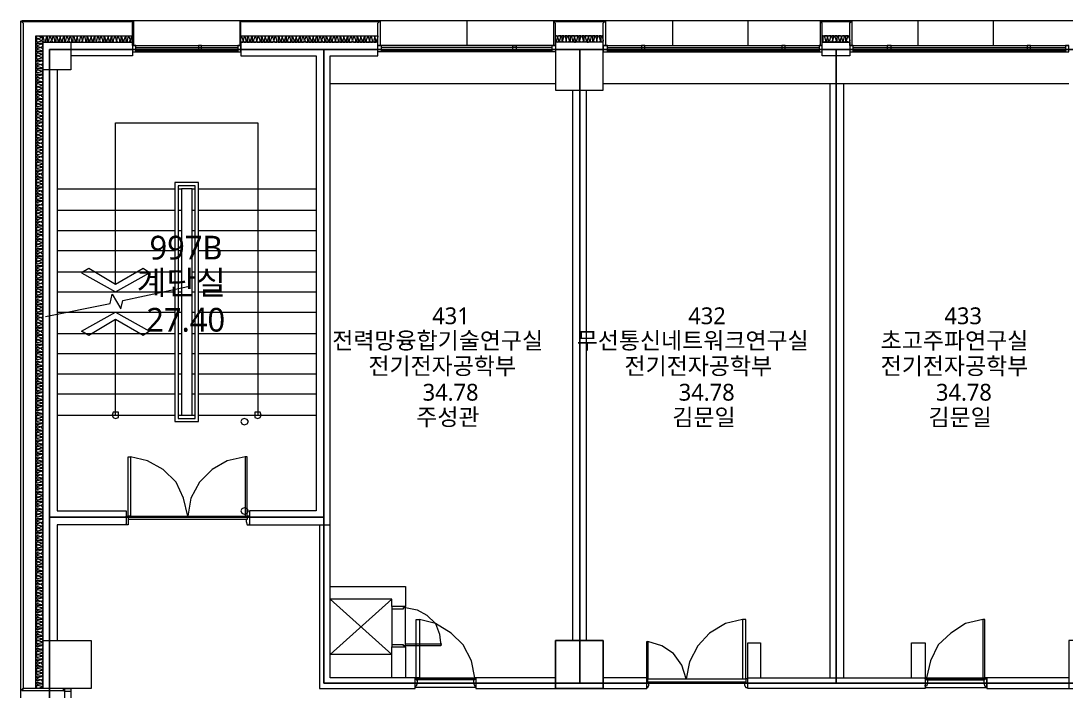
# Model space of a CAD drawing. Header units: millimetres. Extents: x -4005 to 126991, y -1911 to 106703.
# Drawn here: x 18526 to 33814, y 29588 to 39389 of the extents above; entities that cross this region are included whole.
import ezdxf

# ---------------------------------------------------------------- set-up
doc = ezdxf.new("R2010")
doc.units = ezdxf.units.MM
doc.layers.add('PDF_문자', color=7, linetype='Continuous')
doc.layers.add('PDF_형상', color=7, linetype='Continuous')
doc.styles.add('PDF 맑은 고딕', font='malgun.ttf')

msp = doc.modelspace()

# ---------------------------------------------------------------- linework, layer by layer
at = {"layer": 'PDF_형상', "lineweight": 5}
for points in [[(18557, 29627), (18526, 29596), (18526, 39389), (18557, 39358)], [(18557, 39373), (18542, 39389), (20174, 39389), (20143, 39373)], [(20158, 39358), (20174, 39389), (20174, 39031), (20158, 39031)], [(21759, 39373), (21728, 39389), (23780, 39389), (23749, 39373)], [(21744, 39358), (21728, 39389), (21728, 39031), (21744, 39031)], [(23749, 39358), (23780, 39389), (23780, 39031), (23749, 39031)], [(26345, 39358), (26314, 39389), (26314, 39031), (26345, 39031)], [(26345, 39358), (26314, 39389), (26314, 39031), (26345, 39031)], [(26361, 39373), (26329, 39389), (27076, 39389), (27045, 39373)], [(27045, 39358), (27076, 39389), (27076, 39031), (27045, 39031)], [(30247, 39358), (30216, 39389), (30216, 39031), (30247, 39031)], [(30247, 39373), (30231, 39389), (30682, 39389), (30651, 39373)], [(30651, 39358), (30682, 39389), (30682, 39031), (30651, 39031)], [(18775, 39125), (18821, 39109), (18837, 39109), (18852, 39125), (18837, 39140), (18821, 39140)], [(19101, 39156), (19086, 39109), (19086, 39078), (19101, 39078), (19117, 39078), (19117, 39109)], [(19350, 39156), (19334, 39109), (19334, 39078), (19350, 39078), (19365, 39078), (19365, 39109)], [(19552, 39156), (19536, 39109), (19536, 39078), (19552, 39078), (19568, 39078), (19568, 39109)], [(19801, 39156), (19785, 39109), (19785, 39078), (19801, 39078), (19816, 39078), (19816, 39109)], [(22101, 39156), (22086, 39109), (22086, 39078), (22101, 39078), (22117, 39078), (22117, 39109)], [(22350, 39156), (22334, 39109), (22334, 39078), (22350, 39078), (22366, 39078), (22366, 39109)], [(22552, 39156), (22537, 39109), (22537, 39078), (22552, 39078), (22568, 39078), (22568, 39109)], [(22801, 39156), (22785, 39109), (22785, 39078), (22801, 39078), (22816, 39078), (22816, 39109)], [(23252, 39156), (23236, 39109), (23236, 39078), (23252, 39078), (23267, 39078), (23267, 39109)], [(23500, 39156), (23485, 39109), (23485, 39078), (23500, 39078), (23516, 39078), (23516, 39109)], [(23702, 39156), (23687, 39109), (23687, 39078), (23702, 39078), (23718, 39078), (23718, 39109)], [(27029, 39156), (27045, 39109), (27045, 39093), (27029, 39078), (27013, 39078), (27013, 39093), (27013, 39109), (27013, 39156), (27013, 39171), (26998, 39171), (26982, 39171), (26982, 39156), (26998, 39109), (26998, 39093), (26982, 39078), (26967, 39078), (26951, 39093), (26951, 39109), (26967, 39156), (26967, 39171), (26951, 39171), (26936, 39171), (26936, 39156), (26951, 39109), (26951, 39093), (26936, 39078), (26920, 39078), (26905, 39093), (26905, 39109), (26920, 39156), (26920, 39171), (26905, 39171), (26889, 39171), (26889, 39156), (26889, 39109), (26889, 39093), (26889, 39078), (26874, 39078), (26858, 39093), (26858, 39109), (26874, 39156), (26874, 39171), (26858, 39171), (26827, 39171), (26827, 39156), (26811, 39171), (26796, 39171), (26780, 39171), (26780, 39156), (26796, 39109), (26796, 39093), (26780, 39078), (26765, 39078), (26765, 39093), (26765, 39109), (26765, 39156), (26765, 39171), (26749, 39171), (26734, 39171), (26734, 39156), (26749, 39109), (26749, 39093), (26734, 39078), (26718, 39078), (26703, 39093), (26703, 39109), (26718, 39156), (26718, 39171), (26703, 39171), (26687, 39171), (26687, 39156), (26687, 39109), (26687, 39093), (26687, 39078), (26671, 39078), (26656, 39093), (26656, 39109), (26671, 39156), (26671, 39171), (26656, 39171), (26640, 39171), (26625, 39156), (26625, 39171), (26594, 39171), (26578, 39171), (26578, 39156), (26594, 39109), (26594, 39093), (26578, 39078), (26563, 39078), (26563, 39093), (26563, 39109), (26563, 39156), (26563, 39171), (26547, 39171), (26532, 39171), (26532, 39156), (26547, 39109), (26547, 39093), (26532, 39078), (26516, 39078), (26500, 39093), (26500, 39109), (26516, 39156), (26516, 39171), (26500, 39171), (26485, 39171), (26485, 39156), (26500, 39109), (26500, 39093), (26485, 39078), (26469, 39078), (26454, 39093), (26454, 39109), (26469, 39156), (26469, 39171), (26454, 39171), (26438, 39171), (26438, 39156), (26438, 39109), (26438, 39093), (26438, 39078), (26423, 39078), (26407, 39093), (26407, 39109), (26423, 39156), (26423, 39171), (26407, 39171), (26392, 39171), (26376, 39156), (26361, 39171), (26345, 39171), (27045, 39171), (27029, 39171)], [(26376, 39156), (26361, 39109), (26361, 39093), (26376, 39078), (26392, 39093), (26392, 39109)], [(26625, 39156), (26609, 39109), (26609, 39093), (26625, 39078), (26640, 39078), (26640, 39093), (26640, 39109)], [(26827, 39156), (26811, 39109), (26811, 39093), (26811, 39078), (26827, 39078), (26842, 39093), (26842, 39109)], [(30635, 39156), (30651, 39109), (30651, 39093), (30635, 39078), (30620, 39078), (30604, 39093), (30604, 39109), (30620, 39156), (30620, 39171), (30604, 39171), (30589, 39171), (30589, 39156), (30589, 39109), (30589, 39093), (30589, 39078), (30573, 39078), (30558, 39093), (30558, 39109), (30573, 39156), (30573, 39171), (30558, 39171), (30542, 39171), (30527, 39156), (30511, 39171), (30495, 39171), (30480, 39171), (30480, 39156), (30495, 39109), (30495, 39093), (30480, 39078), (30464, 39078), (30464, 39093), (30464, 39109), (30464, 39156), (30464, 39171), (30449, 39171), (30433, 39171), (30433, 39156), (30449, 39109), (30449, 39093), (30433, 39078), (30418, 39078), (30402, 39093), (30402, 39109), (30418, 39156), (30418, 39171), (30402, 39171), (30387, 39171), (30387, 39156), (30402, 39109), (30387, 39093), (30387, 39078), (30371, 39078), (30356, 39093), (30356, 39109), (30371, 39156), (30371, 39171), (30356, 39171), (30340, 39171), (30324, 39156), (30324, 39171), (30293, 39171), (30278, 39171), (30278, 39156), (30293, 39109), (30293, 39093), (30278, 39078), (30262, 39078), (30262, 39093), (30262, 39109), (30262, 39156), (30262, 39171), (30247, 39171), (30651, 39171), (30635, 39171)], [(30324, 39156), (30309, 39109), (30309, 39093), (30324, 39078), (30340, 39078), (30340, 39093), (30340, 39109)], [(30527, 39156), (30511, 39109), (30511, 39093), (30511, 39078), (30527, 39078), (30542, 39093), (30542, 39109)], [(18852, 29627), (18852, 39078), (20158, 39078), (20158, 38876), (19257, 38876), (19257, 38674), (19055, 38674), (19055, 32223), (20065, 32223), (20065, 32021), (19055, 32021), (19055, 30326), (19552, 30326), (19552, 29627)], [(19257, 39078), (19257, 38674), (18852, 38674), (18852, 39078)], [(20158, 38938), (20205, 38938), (20205, 39031), (20158, 39031)], [(21122, 38938), (21169, 38938), (21169, 39031), (21122, 39031)], [(21697, 38938), (21744, 38938), (21744, 39031), (21697, 39031)], [(23796, 38938), (23749, 38938), (23749, 39031), (23796, 39031)], [(25770, 38938), (25723, 38938), (25723, 39031), (25770, 39031)], [(26345, 38938), (26298, 38938), (26298, 39031), (26345, 39031)], [(27045, 39078), (26345, 39078), (26345, 38378), (27045, 38378)], [(26345, 38378), (27045, 38378), (27045, 39078), (26345, 39078)], [(27045, 38938), (27107, 38938), (27107, 39031), (27045, 39031)], [(27604, 38938), (27651, 38938), (27651, 39031), (27604, 39031)], [(29656, 38938), (29703, 38938), (29703, 39031), (29656, 39031)], [(30200, 38938), (30247, 38938), (30247, 39031), (30200, 39031)], [(30247, 39078), (30651, 39078), (30651, 38876), (30247, 38876)], [(30651, 38938), (30698, 38938), (30698, 39031), (30651, 39031)], [(31195, 38938), (31257, 38938), (31257, 39031), (31195, 39031)], [(33247, 38938), (33293, 38938), (33293, 39031), (33247, 39031)], [(33806, 38938), (33853, 38938), (33853, 39031), (33806, 39031)], [(18775, 38876), (18821, 38860), (18837, 38860), (18852, 38876), (18837, 38891), (18821, 38891)], [(22956, 38969), (18946, 38969), (18946, 32129), (22956, 32129)], [(26703, 38969), (22956, 38969), (22956, 32129), (22956, 29704), (26703, 29704)], [(30449, 38969), (26703, 38969), (26703, 29704), (30449, 29704)], [(34195, 38969), (30449, 38969), (30449, 29704), (34195, 29704)], [(18775, 38425), (18821, 38409), (18837, 38409), (18852, 38425), (18837, 38441), (18821, 38441)], [(18775, 38176), (18821, 38161), (18837, 38161), (18852, 38176), (18837, 38192), (18821, 38192)], [(18775, 37974), (18821, 37959), (18837, 37959), (18852, 37974), (18837, 37990), (18821, 37990)], [(18775, 37725), (18821, 37710), (18837, 37710), (18852, 37725), (18837, 37741), (18821, 37741)], [(18775, 37477), (18821, 37461), (18837, 37461), (18852, 37477), (18837, 37492), (18821, 37492)], [(18775, 37275), (18821, 37259), (18837, 37259), (18852, 37275), (18837, 37290), (18821, 37290)], [(18775, 37026), (18821, 37010), (18837, 37010), (18852, 37026), (18837, 37042), (18821, 37042)], [(20780, 37026), (20780, 33528), (21122, 33528), (21122, 37026)], [(20827, 33575), (21075, 33575), (21075, 36979), (20827, 36979)], [(18775, 36575), (18821, 36560), (18837, 36560), (18852, 36575), (18837, 36591), (18821, 36591)], [(18775, 36326), (18821, 36311), (18837, 36311), (18852, 36326), (18837, 36342), (18821, 36342)], [(18775, 36124), (18821, 36109), (18837, 36109), (18852, 36124), (18837, 36140), (18821, 36140)], [(18775, 35876), (18821, 35860), (18837, 35860), (18852, 35876), (18837, 35891), (18821, 35891)], [(20407, 35705), (20314, 35767), (19910, 35534), (19521, 35767), (19412, 35705), (19910, 35425)], [(18775, 35425), (18821, 35409), (18837, 35409), (18852, 35425), (18837, 35440), (18821, 35440)], [(18775, 35176), (18821, 35161), (18837, 35161), (18852, 35176), (18837, 35192), (18821, 35192)], [(20314, 34788), (19910, 35021), (19521, 34788), (19412, 34850), (19910, 35130), (20407, 34850)], [(18775, 34974), (18821, 34959), (18837, 34959), (18852, 34974), (18837, 34990), (18821, 34990)], [(18775, 34725), (18821, 34710), (18837, 34710), (18852, 34725), (18837, 34741), (18821, 34741)], [(18775, 34477), (18821, 34461), (18837, 34461), (18852, 34477), (18837, 34492), (18821, 34492)], [(18775, 34275), (18821, 34259), (18837, 34259), (18852, 34275), (18837, 34290), (18821, 34290)], [(18775, 34026), (18821, 34010), (18837, 34010), (18852, 34026), (18837, 34041), (18821, 34041)], [(19863, 33622), (19878, 33591), (19910, 33575), (19956, 33591), (19956, 33622), (19956, 33668), (19910, 33668), (19878, 33668)], [(21946, 33622), (21946, 33591), (21993, 33575), (22024, 33591), (22039, 33622), (22024, 33668), (21993, 33668), (21946, 33668)], [(18775, 33575), (18821, 33560), (18837, 33560), (18852, 33575), (18837, 33591), (18821, 33591)], [(21790, 33575), (21759, 33560), (21744, 33528), (21759, 33497), (21790, 33482), (21837, 33497), (21853, 33528), (21837, 33560)], [(18775, 33326), (18821, 33311), (18837, 33311), (18852, 33326), (18837, 33342), (18821, 33342)], [(18775, 33124), (18821, 33109), (18837, 33109), (18852, 33124), (18837, 33140), (18821, 33140)], [(18775, 32876), (18821, 32860), (18837, 32860), (18852, 32876), (18837, 32891), (18821, 32891)], [(20096, 32145), (20096, 33015), (20127, 33015), (20127, 32145)], [(21837, 32145), (21837, 33015), (21806, 33015), (21806, 32145)], [(18775, 32425), (18821, 32409), (18837, 32409), (18852, 32425), (18837, 32440), (18821, 32440)], [(21790, 32176), (21837, 32192), (21853, 32223), (21837, 32254), (21790, 32269), (21759, 32254), (21744, 32223), (21759, 32192)], [(18775, 32176), (18821, 32160), (18837, 32160), (18852, 32176), (18837, 32192), (18821, 32192)], [(18775, 31974), (18821, 31958), (18837, 31958), (18852, 31974), (18837, 31989), (18821, 31989)], [(18775, 31725), (18821, 31710), (18837, 31710), (18852, 31725), (18837, 31741), (18821, 31741)], [(18775, 31477), (18821, 31461), (18837, 31461), (18852, 31477), (18837, 31492), (18821, 31492)], [(18775, 31274), (18821, 31259), (18837, 31259), (18852, 31274), (18837, 31290), (18821, 31290)], [(18775, 31026), (18821, 31010), (18837, 31010), (18852, 31026), (18837, 31041), (18821, 31041)], [(18775, 30575), (18821, 30559), (18837, 30559), (18852, 30575), (18837, 30590), (18821, 30590)], [(24309, 29782), (24309, 30637), (24355, 30637), (24355, 29782)], [(29128, 29767), (29128, 30637), (29081, 30637), (29081, 29767)], [(32625, 29782), (32625, 30637), (32594, 30637), (32594, 29782)], [(18775, 30326), (18821, 30311), (18837, 30311), (18852, 30326), (18837, 30342), (18821, 30342)], [(19552, 29627), (18852, 29627), (18852, 30326), (19552, 30326)], [(26345, 30326), (27045, 30326), (27045, 29627), (26345, 29627)], [(27682, 29767), (27682, 30311), (27697, 30311), (27697, 29767)], [(18775, 30124), (18821, 30109), (18837, 30109), (18852, 30124), (18837, 30140), (18821, 30140)], [(24122, 30264), (23951, 30264), (23951, 30233), (24153, 30233), (24153, 30248), (24122, 30248)], [(18775, 29875), (18821, 29860), (18837, 29860), (18852, 29875), (18837, 29891), (18821, 29891)], [(24293, 29767), (25179, 29767), (25179, 29642), (24293, 29642)], [(32656, 29767), (31755, 29767), (31755, 29642), (32656, 29642)], [(18557, 29627), (18542, 29596), (19148, 29596), (19148, 29627)], [(19257, 29627), (19257, 29580), (19163, 29580), (19163, 29627)]]:
    msp.add_lwpolyline(points, close=True, dxfattribs=at)
for points in [[(66310, 39389), (18542, 39389)], [(25055, 39031), (25055, 39389)], [(28055, 39389), (28055, 39031)], [(29159, 39389), (29159, 39031)], [(31646, 39389), (31646, 39031)], [(32749, 39389), (32749, 39031)], [(18744, 29627), (18744, 39171), (20158, 39171)], [(18852, 29627), (18837, 29642), (18821, 29642), (18775, 29627), (18759, 29627), (18759, 29642), (18759, 29658), (18759, 29673), (18775, 29673), (18821, 29658), (18837, 29658), (18852, 29673), (18837, 29689), (18821, 29689), (18775, 29689), (18759, 29689), (18759, 29704), (18759, 29720), (18775, 29720), (18821, 29704), (18837, 29704), (18852, 29720), (18837, 29736), (18821, 29751), (18775, 29736), (18759, 29736), (18759, 29751), (18759, 29767), (18775, 29767), (18821, 29751), (18837, 29751), (18852, 29782), (18837, 29798), (18821, 29798), (18775, 29782), (18759, 29782), (18759, 29798), (18759, 29813), (18775, 29813), (18821, 29813), (18837, 29813), (18852, 29829), (18837, 29844), (18821, 29844), (18775, 29829), (18759, 29829), (18759, 29844), (18759, 29860), (18759, 29875), (18775, 29875), (18759, 29875), (18759, 29891), (18759, 29907), (18759, 29922), (18775, 29922), (18821, 29907), (18837, 29907), (18852, 29922), (18837, 29938), (18821, 29938), (18775, 29938), (18759, 29938), (18759, 29953), (18759, 29969), (18775, 29969), (18821, 29953), (18837, 29953), (18852, 29969), (18837, 29984), (18821, 30000), (18775, 29984), (18759, 29984), (18759, 30000), (18759, 30015), (18775, 30015), (18821, 30000), (18837, 30015), (18852, 30031), (18837, 30046), (18821, 30046), (18775, 30031), (18759, 30031), (18759, 30046), (18759, 30062), (18775, 30062), (18821, 30062), (18837, 30062), (18852, 30078), (18837, 30093), (18821, 30093), (18775, 30078), (18759, 30078), (18759, 30093), (18759, 30109), (18759, 30124), (18775, 30124), (18759, 30124), (18759, 30140), (18759, 30155), (18759, 30171), (18775, 30171), (18821, 30155), (18837, 30155), (18852, 30171), (18837, 30186), (18821, 30186), (18775, 30186), (18759, 30186), (18759, 30202), (18759, 30217), (18775, 30217), (18821, 30202), (18837, 30202), (18852, 30233), (18837, 30248), (18821, 30248), (18775, 30233), (18759, 30233), (18759, 30248), (18759, 30264), (18775, 30264), (18821, 30264), (18837, 30264), (18852, 30280), (18837, 30295), (18821, 30295), (18775, 30280), (18759, 30280), (18759, 30295), (18759, 30311), (18759, 30326), (18775, 30326), (18759, 30326), (18759, 30342), (18759, 30357), (18759, 30373), (18775, 30373), (18821, 30357), (18837, 30357), (18852, 30373), (18837, 30388), (18821, 30388), (18775, 30388), (18759, 30388), (18759, 30404), (18759, 30419), (18775, 30419), (18821, 30404), (18837, 30404), (18852, 30419), (18837, 30435), (18821, 30451), (18775, 30435), (18759, 30435), (18759, 30451), (18759, 30466), (18775, 30466), (18821, 30451), (18837, 30466), (18852, 30482), (18837, 30497), (18821, 30497), (18775, 30482), (18759, 30482), (18759, 30497), (18759, 30513), (18775, 30513), (18821, 30513), (18837, 30513), (18852, 30528), (18837, 30544), (18821, 30544), (18775, 30528), (18759, 30528), (18759, 30544), (18759, 30559), (18759, 30575), (18775, 30575), (18759, 30575), (18759, 30590), (18759, 30606), (18759, 30622), (18775, 30622), (18821, 30606), (18837, 30606), (18852, 30622), (18837, 30637), (18821, 30637), (18775, 30637), (18759, 30637), (18759, 30653), (18759, 30668), (18775, 30668), (18821, 30653), (18837, 30653), (18852, 30668), (18837, 30699), (18821, 30699), (18775, 30684), (18759, 30684), (18759, 30699), (18759, 30715), (18775, 30715), (18821, 30699), (18837, 30715), (18852, 30730), (18837, 30746), (18821, 30746), (18775, 30730), (18759, 30730), (18759, 30746), (18759, 30761), (18775, 30761), (18821, 30761), (18837, 30761), (18852, 30777), (18837, 30793), (18821, 30793), (18775, 30777), (18759, 30777), (18759, 30793), (18759, 30808), (18759, 30824), (18775, 30824), (18821, 30808), (18837, 30808), (18852, 30824), (18837, 30839), (18821, 30839), (18775, 30839), (18759, 30839), (18759, 30855), (18759, 30870), (18775, 30870), (18821, 30855), (18837, 30855), (18852, 30870), (18837, 30886), (18821, 30901), (18775, 30886), (18759, 30886), (18759, 30901), (18759, 30917), (18775, 30917), (18821, 30901), (18837, 30901), (18852, 30932), (18837, 30948), (18821, 30948), (18775, 30932), (18759, 30932), (18759, 30948), (18759, 30964), (18775, 30964), (18821, 30964), (18837, 30964), (18852, 30979), (18837, 30995), (18821, 30995), (18775, 30979), (18759, 30979), (18759, 30995), (18759, 31010), (18759, 31026), (18775, 31026), (18759, 31026), (18759, 31041), (18759, 31057), (18759, 31072), (18775, 31072), (18821, 31057), (18837, 31057), (18852, 31072), (18837, 31088), (18821, 31088), (18775, 31088), (18759, 31088), (18759, 31103), (18759, 31119), (18775, 31119), (18821, 31103), (18837, 31103), (18852, 31119), (18837, 31135), (18821, 31150), (18775, 31135), (18759, 31135), (18759, 31150), (18759, 31166), (18775, 31166), (18821, 31150), (18837, 31166), (18852, 31181), (18837, 31197), (18821, 31197), (18775, 31181), (18759, 31181), (18759, 31197), (18759, 31212), (18775, 31212), (18821, 31212), (18837, 31212), (18852, 31228), (18837, 31243), (18821, 31243), (18775, 31228), (18759, 31228), (18759, 31243), (18759, 31259), (18759, 31274), (18775, 31274), (18759, 31274), (18759, 31290), (18759, 31306), (18759, 31321), (18775, 31321), (18821, 31306), (18837, 31306), (18852, 31321), (18837, 31337), (18821, 31337), (18775, 31337), (18759, 31337), (18759, 31352), (18759, 31368), (18775, 31368), (18821, 31352), (18837, 31352), (18852, 31368), (18837, 31399), (18821, 31399), (18775, 31383), (18759, 31383), (18759, 31399), (18759, 31414), (18775, 31414), (18821, 31414), (18837, 31414), (18852, 31430), (18837, 31445), (18821, 31445), (18775, 31430), (18759, 31430), (18759, 31445), (18759, 31461), (18775, 31477), (18759, 31477), (18759, 31492), (18759, 31508), (18759, 31523), (18775, 31523), (18821, 31508), (18837, 31508), (18852, 31523), (18837, 31539), (18821, 31539), (18775, 31539), (18759, 31539), (18759, 31554), (18759, 31570), (18775, 31570), (18821, 31554), (18837, 31554), (18852, 31570), (18837, 31585), (18821, 31601), (18775, 31585), (18759, 31585), (18759, 31601), (18759, 31616), (18775, 31616), (18821, 31601), (18837, 31616), (18852, 31632), (18837, 31648), (18821, 31648), (18775, 31632), (18759, 31632), (18759, 31648), (18759, 31663), (18775, 31663), (18821, 31663), (18837, 31663), (18852, 31679), (18837, 31694), (18821, 31694), (18775, 31679), (18759, 31679), (18759, 31694), (18759, 31710), (18759, 31725), (18775, 31725), (18759, 31725), (18759, 31741), (18759, 31756), (18759, 31772), (18775, 31772), (18821, 31756), (18837, 31756), (18852, 31772), (18837, 31787), (18821, 31787), (18775, 31787), (18759, 31787), (18759, 31803), (18759, 31819), (18775, 31819), (18821, 31803), (18837, 31803), (18852, 31819), (18837, 31834), (18821, 31850), (18775, 31834), (18759, 31834), (18759, 31850), (18759, 31865), (18775, 31865), (18821, 31850), (18837, 31865), (18852, 31881), (18837, 31896), (18821, 31896), (18775, 31881), (18759, 31881), (18759, 31896), (18759, 31912), (18775, 31912), (18821, 31912), (18837, 31912), (18852, 31927), (18837, 31943), (18821, 31943), (18775, 31927), (18759, 31927), (18759, 31943), (18759, 31958), (18759, 31974), (18775, 31974), (18759, 31989), (18759, 32005), (18759, 32021), (18775, 32021), (18821, 32005), (18837, 32005), (18852, 32021), (18837, 32036), (18821, 32052), (18775, 32036), (18759, 32036), (18759, 32052), (18759, 32067), (18775, 32067), (18821, 32052), (18837, 32052), (18852, 32083), (18837, 32098), (18821, 32098), (18775, 32083), (18759, 32083), (18759, 32098), (18759, 32114), (18775, 32114), (18821, 32114), (18837, 32114), (18852, 32129), (18837, 32145), (18821, 32145), (18775, 32129), (18759, 32129), (18759, 32145), (18759, 32160), (18759, 32176), (18775, 32176), (18759, 32176), (18759, 32192), (18759, 32207), (18759, 32223), (18775, 32223), (18821, 32207), (18837, 32207), (18852, 32223), (18837, 32238), (18821, 32238), (18775, 32238), (18759, 32238), (18759, 32254), (18759, 32269), (18775, 32269), (18821, 32254), (18837, 32254), (18852, 32269), (18837, 32285), (18821, 32300), (18775, 32285), (18759, 32285), (18759, 32300), (18759, 32316), (18775, 32316), (18821, 32300), (18837, 32316), (18852, 32331), (18837, 32347), (18821, 32347), (18775, 32331), (18759, 32331), (18759, 32347), (18759, 32363), (18775, 32363), (18821, 32363), (18837, 32363), (18852, 32378), (18837, 32394), (18821, 32394), (18775, 32378), (18759, 32378), (18759, 32394), (18759, 32409), (18759, 32425), (18775, 32425), (18759, 32425), (18759, 32440), (18759, 32456), (18759, 32471), (18775, 32471), (18821, 32456), (18837, 32456), (18852, 32471), (18837, 32487), (18821, 32487), (18775, 32487), (18759, 32487), (18759, 32502), (18759, 32518), (18775, 32518), (18821, 32502), (18837, 32502), (18852, 32518), (18837, 32549), (18821, 32549), (18775, 32534), (18759, 32534), (18759, 32549), (18759, 32565), (18775, 32565), (18821, 32549), (18837, 32565), (18852, 32580), (18837, 32596), (18821, 32596), (18775, 32580), (18759, 32580), (18759, 32596), (18759, 32611), (18775, 32611), (18821, 32611), (18837, 32611), (18852, 32627), (18837, 32642), (18821, 32642), (18775, 32627), (18759, 32627), (18759, 32642), (18759, 32658), (18759, 32673), (18775, 32673), (18821, 32658), (18837, 32658), (18852, 32673), (18837, 32689), (18821, 32689), (18775, 32689), (18759, 32689), (18759, 32705), (18759, 32720), (18775, 32720), (18821, 32705), (18837, 32705), (18852, 32720), (18837, 32736), (18821, 32751), (18775, 32736), (18759, 32736), (18759, 32751), (18759, 32767), (18775, 32767), (18821, 32751), (18837, 32751), (18852, 32782), (18837, 32798), (18821, 32798), (18775, 32782), (18759, 32782), (18759, 32798), (18759, 32813), (18775, 32813), (18821, 32813), (18837, 32813), (18852, 32829), (18837, 32844), (18821, 32844), (18775, 32829), (18759, 32829), (18759, 32844), (18759, 32860), (18759, 32876), (18775, 32876), (18759, 32876), (18759, 32891), (18759, 32907), (18759, 32922), (18775, 32922), (18821, 32907), (18837, 32907), (18852, 32922), (18837, 32938), (18821, 32938), (18775, 32938), (18759, 32938), (18759, 32953), (18759, 32969), (18775, 32969), (18821, 32953), (18837, 32953), (18852, 32969), (18837, 32984), (18821, 33000), (18775, 32984), (18759, 32984), (18759, 33000), (18759, 33015), (18775, 33015), (18821, 33000), (18837, 33015), (18852, 33031), (18837, 33047), (18821, 33047), (18775, 33031), (18759, 33031), (18759, 33047), (18759, 33062), (18775, 33062), (18821, 33062), (18837, 33062), (18852, 33078), (18837, 33093), (18821, 33093), (18775, 33078), (18759, 33078), (18759, 33093), (18759, 33109), (18759, 33124), (18775, 33124), (18759, 33124), (18759, 33140), (18759, 33155), (18759, 33171), (18775, 33171), (18821, 33155), (18837, 33155), (18852, 33171), (18837, 33186), (18821, 33186), (18775, 33186), (18759, 33186), (18759, 33202), (18759, 33218), (18775, 33218), (18821, 33202), (18837, 33202), (18852, 33233), (18837, 33249), (18821, 33249), (18775, 33233), (18759, 33233), (18759, 33249), (18759, 33264), (18775, 33264), (18821, 33264), (18837, 33264), (18852, 33280), (18837, 33295), (18821, 33295), (18775, 33280), (18759, 33280), (18759, 33295), (18759, 33311), (18759, 33326), (18775, 33326), (18759, 33326), (18759, 33342), (18759, 33357), (18759, 33373), (18775, 33373), (18821, 33357), (18837, 33357), (18852, 33373), (18837, 33389), (18821, 33389), (18775, 33389), (18759, 33389), (18759, 33404), (18759, 33420), (18775, 33420), (18821, 33404), (18837, 33404), (18852, 33420), (18837, 33435), (18821, 33451), (18775, 33435), (18759, 33435), (18759, 33451), (18759, 33466), (18775, 33466), (18821, 33451), (18837, 33466), (18852, 33482), (18837, 33497), (18821, 33497), (18775, 33482), (18759, 33482), (18759, 33497), (18759, 33513), (18775, 33513), (18821, 33513), (18837, 33513), (18852, 33528), (18837, 33544), (18821, 33544), (18775, 33528), (18759, 33528), (18759, 33544), (18759, 33560), (18759, 33575), (18775, 33575), (18759, 33575), (18759, 33591), (18759, 33606), (18759, 33622), (18775, 33622), (18821, 33606), (18837, 33606), (18852, 33622), (18837, 33637), (18821, 33637), (18775, 33637), (18759, 33637), (18759, 33653), (18759, 33668), (18775, 33668), (18821, 33653), (18837, 33653), (18852, 33668), (18837, 33699), (18821, 33699), (18775, 33684), (18759, 33684), (18759, 33699), (18759, 33715), (18775, 33715), (18821, 33699), (18837, 33715), (18852, 33731), (18837, 33746), (18821, 33746), (18775, 33731), (18759, 33731), (18759, 33746), (18759, 33762), (18775, 33762), (18821, 33762), (18837, 33762), (18852, 33777), (18837, 33793), (18821, 33793), (18775, 33777), (18759, 33777), (18759, 33793), (18759, 33808), (18759, 33824), (18775, 33824), (18821, 33808), (18837, 33808), (18852, 33824), (18837, 33839), (18821, 33839), (18775, 33839), (18759, 33839), (18759, 33855), (18759, 33870), (18775, 33870), (18821, 33855), (18837, 33855), (18852, 33870), (18837, 33886), (18821, 33901), (18775, 33886), (18759, 33886), (18759, 33901), (18759, 33917), (18775, 33917), (18821, 33901), (18837, 33901), (18852, 33933), (18837, 33948), (18821, 33948), (18775, 33933), (18759, 33933), (18759, 33948), (18759, 33964), (18775, 33964), (18821, 33964), (18837, 33964), (18852, 33979), (18837, 33995), (18821, 33995), (18775, 33979), (18759, 33979), (18759, 33995), (18759, 34010), (18759, 34026), (18775, 34026), (18759, 34026), (18759, 34041), (18759, 34057), (18759, 34072), (18775, 34072), (18821, 34057), (18837, 34057), (18852, 34072), (18837, 34088), (18821, 34088), (18775, 34088), (18759, 34088), (18759, 34104), (18759, 34119), (18775, 34119), (18821, 34104), (18837, 34104), (18852, 34119), (18837, 34135), (18821, 34150), (18775, 34135), (18759, 34135), (18759, 34150), (18759, 34166), (18775, 34166), (18821, 34150), (18837, 34166), (18852, 34181), (18837, 34197), (18821, 34197), (18775, 34181), (18759, 34181), (18759, 34197), (18759, 34212), (18775, 34212), (18821, 34212), (18837, 34212), (18852, 34228), (18837, 34243), (18821, 34243), (18775, 34228), (18759, 34228), (18759, 34243), (18759, 34259), (18759, 34275), (18775, 34275), (18759, 34275), (18759, 34290), (18759, 34306), (18759, 34321), (18775, 34321), (18821, 34306), (18837, 34306), (18852, 34321), (18837, 34337), (18821, 34337), (18775, 34337), (18759, 34337), (18759, 34352), (18759, 34368), (18775, 34368), (18821, 34352), (18837, 34352), (18852, 34368), (18837, 34399), (18821, 34399), (18775, 34383), (18759, 34383), (18759, 34399), (18759, 34414), (18775, 34414), (18821, 34399), (18837, 34414), (18852, 34430), (18837, 34446), (18821, 34446), (18775, 34430), (18759, 34430), (18759, 34446), (18759, 34461), (18775, 34477), (18759, 34477), (18759, 34492), (18759, 34508), (18759, 34523), (18775, 34523), (18821, 34508), (18837, 34508), (18852, 34523), (18837, 34539), (18821, 34539), (18775, 34539), (18759, 34539), (18759, 34554), (18759, 34570), (18775, 34570), (18821, 34554), (18837, 34554), (18852, 34570), (18837, 34585), (18821, 34601), (18775, 34585), (18759, 34585), (18759, 34601), (18759, 34617), (18775, 34617), (18821, 34601), (18837, 34617), (18852, 34632), (18837, 34648), (18821, 34648), (18775, 34632), (18759, 34632), (18759, 34648), (18759, 34663), (18775, 34663), (18821, 34663), (18837, 34663), (18852, 34679), (18837, 34694), (18821, 34694), (18775, 34679), (18759, 34679), (18759, 34694), (18759, 34710), (18759, 34725), (18775, 34725), (18759, 34725), (18759, 34741), (18759, 34756), (18759, 34772), (18775, 34772), (18821, 34756), (18837, 34756), (18852, 34772), (18837, 34788), (18821, 34788), (18775, 34788), (18759, 34788), (18759, 34803), (18759, 34819), (18775, 34819), (18821, 34803), (18837, 34803), (18852, 34819), (18837, 34834), (18821, 34850), (18775, 34834), (18759, 34834), (18759, 34850), (18759, 34865), (18775, 34865), (18821, 34850), (18837, 34865), (18852, 34881), (18837, 34896), (18821, 34896), (18775, 34881), (18759, 34881), (18759, 34896), (18759, 34912), (18775, 34912), (18821, 34912), (18837, 34912), (18852, 34927), (18837, 34943), (18821, 34943), (18775, 34927), (18759, 34927), (18759, 34943), (18759, 34959), (18759, 34974), (18775, 34974), (18759, 34990), (18759, 35005), (18759, 35021), (18775, 35021), (18821, 35005), (18837, 35005), (18852, 35021), (18837, 35036), (18821, 35052), (18775, 35036), (18759, 35036), (18759, 35052), (18759, 35067), (18775, 35067), (18821, 35052), (18837, 35052), (18852, 35083), (18837, 35098), (18821, 35098), (18775, 35083), (18759, 35083), (18759, 35098), (18759, 35114), (18775, 35114), (18821, 35114), (18837, 35114), (18852, 35130), (18837, 35145), (18821, 35145), (18775, 35130), (18759, 35130), (18759, 35145), (18759, 35161), (18759, 35176), (18775, 35176), (18759, 35176), (18759, 35192), (18759, 35207), (18759, 35223), (18775, 35223), (18821, 35207), (18837, 35207), (18852, 35223), (18837, 35238), (18821, 35238), (18775, 35238), (18759, 35238), (18759, 35254), (18759, 35269), (18775, 35269), (18821, 35254), (18837, 35254), (18852, 35269), (18837, 35285), (18821, 35301), (18775, 35285), (18759, 35285), (18759, 35301), (18759, 35316), (18775, 35316), (18821, 35301), (18837, 35316), (18852, 35332), (18837, 35347), (18821, 35347), (18775, 35332), (18759, 35332), (18759, 35347), (18759, 35363), (18775, 35363), (18821, 35363), (18837, 35363), (18852, 35378), (18837, 35394), (18821, 35394), (18775, 35378), (18759, 35378), (18759, 35394), (18759, 35409), (18759, 35425), (18775, 35425), (18759, 35425), (18759, 35440), (18759, 35456), (18759, 35472), (18775, 35472), (18821, 35456), (18837, 35456), (18852, 35472), (18837, 35487), (18821, 35487), (18775, 35487), (18759, 35487), (18759, 35503), (18759, 35518), (18775, 35518), (18821, 35503), (18837, 35503), (18852, 35518), (18837, 35549), (18821, 35549), (18775, 35534), (18759, 35534), (18759, 35549), (18759, 35565), (18775, 35565), (18821, 35549), (18837, 35565), (18852, 35580), (18837, 35596), (18821, 35596), (18775, 35580), (18759, 35580), (18759, 35596), (18759, 35611), (18775, 35611), (18821, 35611), (18837, 35611), (18852, 35627), (18837, 35642), (18821, 35642), (18775, 35627), (18759, 35627), (18759, 35642), (18759, 35658), (18759, 35674), (18775, 35674), (18821, 35658), (18837, 35658), (18852, 35674), (18837, 35689), (18821, 35689), (18775, 35689), (18759, 35689), (18759, 35705), (18759, 35720), (18775, 35720), (18821, 35705), (18837, 35705), (18852, 35720), (18837, 35736), (18821, 35751), (18775, 35736), (18759, 35736), (18759, 35751), (18759, 35767), (18775, 35767), (18821, 35751), (18837, 35751), (18852, 35782), (18837, 35798), (18821, 35798), (18775, 35782), (18759, 35782), (18759, 35798), (18759, 35813), (18775, 35813), (18821, 35813), (18837, 35813), (18852, 35829), (18837, 35845), (18821, 35845), (18775, 35829), (18759, 35829), (18759, 35845), (18759, 35860), (18759, 35876), (18775, 35876), (18759, 35876), (18759, 35891), (18759, 35907), (18759, 35922), (18775, 35922), (18821, 35907), (18837, 35907), (18852, 35922), (18837, 35938), (18821, 35938), (18775, 35938), (18759, 35938), (18759, 35953), (18759, 35969), (18775, 35969), (18821, 35953), (18837, 35953), (18852, 35969), (18837, 35984), (18821, 36000), (18775, 35984), (18759, 35984), (18759, 36000), (18759, 36016), (18775, 36016), (18821, 36000), (18837, 36016), (18852, 36031), (18837, 36047), (18821, 36047), (18775, 36031), (18759, 36031), (18759, 36047), (18759, 36062), (18775, 36062), (18821, 36062), (18837, 36062), (18852, 36078), (18837, 36093), (18821, 36093), (18775, 36078), (18759, 36078), (18759, 36093), (18759, 36109), (18759, 36124), (18775, 36124), (18759, 36124), (18759, 36140), (18759, 36155), (18759, 36171), (18775, 36171), (18821, 36155), (18837, 36155), (18852, 36171), (18837, 36187), (18821, 36187), (18775, 36187), (18759, 36187), (18759, 36202), (18759, 36218), (18775, 36218), (18821, 36202), (18837, 36202), (18852, 36218), (18837, 36249), (18821, 36249), (18775, 36233), (18759, 36233), (18759, 36249), (18759, 36264), (18775, 36264), (18821, 36264), (18837, 36264), (18852, 36280), (18837, 36295), (18821, 36295), (18775, 36280), (18759, 36280), (18759, 36295), (18759, 36311), (18759, 36326), (18775, 36326), (18759, 36326), (18759, 36342), (18759, 36358), (18759, 36373), (18775, 36373), (18821, 36358), (18837, 36358), (18852, 36373), (18837, 36389), (18821, 36389), (18775, 36389), (18759, 36389), (18759, 36404), (18759, 36420), (18775, 36420), (18821, 36404), (18837, 36404), (18852, 36420), (18837, 36435), (18821, 36451), (18775, 36435), (18759, 36435), (18759, 36451), (18759, 36466), (18775, 36466), (18821, 36451), (18837, 36466), (18852, 36482), (18837, 36497), (18821, 36497), (18775, 36482), (18759, 36482), (18759, 36497), (18759, 36513), (18775, 36513), (18821, 36513), (18837, 36513), (18852, 36529), (18837, 36544), (18821, 36544), (18775, 36529), (18759, 36529), (18759, 36544), (18759, 36560), (18759, 36575), (18775, 36575), (18759, 36575), (18759, 36591), (18759, 36606), (18759, 36622), (18775, 36622), (18821, 36606), (18837, 36606), (18852, 36622), (18837, 36637), (18821, 36637), (18775, 36637), (18759, 36637), (18759, 36653), (18759, 36668), (18775, 36668), (18821, 36653), (18837, 36653), (18852, 36668), (18837, 36700), (18821, 36700), (18775, 36684), (18759, 36684), (18759, 36700), (18759, 36715), (18775, 36715), (18821, 36700), (18837, 36715), (18852, 36731), (18837, 36746), (18821, 36746), (18775, 36731), (18759, 36731), (18759, 36746), (18759, 36762), (18775, 36762), (18821, 36762), (18837, 36762), (18852, 36777), (18837, 36793), (18821, 36793), (18775, 36777), (18759, 36777), (18759, 36793), (18759, 36808), (18759, 36824), (18775, 36824), (18821, 36808), (18837, 36808), (18852, 36824), (18837, 36839), (18821, 36839), (18775, 36839), (18759, 36839), (18759, 36855), (18759, 36871), (18775, 36871), (18821, 36855), (18837, 36855), (18852, 36871), (18837, 36886), (18821, 36902), (18775, 36886), (18759, 36886), (18759, 36902), (18759, 36917), (18775, 36917), (18821, 36902), (18837, 36902), (18852, 36933), (18837, 36948), (18821, 36948), (18775, 36933), (18759, 36933), (18759, 36948), (18759, 36964), (18775, 36964), (18821, 36964), (18837, 36964), (18852, 36979), (18837, 36995), (18821, 36995), (18775, 36979), (18759, 36979), (18759, 36995), (18759, 37010), (18759, 37026), (18775, 37026), (18759, 37026), (18759, 37042), (18759, 37057), (18759, 37073), (18775, 37073), (18821, 37057), (18837, 37057), (18852, 37073), (18837, 37088), (18821, 37088), (18775, 37088), (18759, 37088), (18759, 37104), (18759, 37119), (18775, 37119), (18821, 37104), (18837, 37104), (18852, 37119), (18837, 37135), (18821, 37150), (18775, 37135), (18759, 37135), (18759, 37150), (18759, 37166), (18775, 37166), (18821, 37150), (18837, 37166), (18852, 37181), (18837, 37197), (18821, 37197), (18775, 37181), (18759, 37181), (18759, 37197), (18759, 37213), (18775, 37213), (18821, 37213), (18837, 37213), (18852, 37228), (18837, 37244), (18821, 37244), (18775, 37228), (18759, 37228), (18759, 37244), (18759, 37259), (18759, 37275), (18775, 37275), (18759, 37275), (18759, 37290), (18759, 37306), (18759, 37321), (18775, 37321), (18821, 37306), (18837, 37306), (18852, 37321), (18837, 37337), (18821, 37337), (18775, 37337), (18759, 37337), (18759, 37352), (18759, 37368), (18775, 37368), (18821, 37352), (18837, 37352), (18852, 37368), (18837, 37399), (18821, 37399), (18775, 37383), (18759, 37383), (18759, 37399), (18759, 37415), (18775, 37415), (18821, 37399), (18837, 37415), (18852, 37430), (18837, 37446), (18821, 37446), (18775, 37430), (18759, 37430), (18759, 37446), (18759, 37461), (18775, 37477), (18759, 37477), (18759, 37492), (18759, 37508), (18759, 37523), (18775, 37523), (18821, 37508), (18837, 37508), (18852, 37523), (18837, 37539), (18821, 37539), (18775, 37539), (18759, 37539), (18759, 37554), (18759, 37570), (18775, 37570), (18821, 37554), (18837, 37554), (18852, 37570), (18837, 37586), (18821, 37601), (18775, 37586), (18759, 37586), (18759, 37601), (18759, 37617), (18775, 37617), (18821, 37601), (18837, 37617), (18852, 37632), (18837, 37648), (18821, 37648), (18775, 37632), (18759, 37632), (18759, 37648), (18759, 37663), (18775, 37663), (18821, 37663), (18837, 37663), (18852, 37679), (18837, 37694), (18821, 37694), (18775, 37679), (18759, 37679), (18759, 37694), (18759, 37710), (18759, 37725), (18775, 37725), (18759, 37725), (18759, 37741), (18759, 37757), (18759, 37772), (18775, 37772), (18821, 37757), (18837, 37757), (18852, 37772), (18837, 37788), (18821, 37788), (18775, 37788), (18759, 37788), (18759, 37803), (18759, 37819), (18775, 37819), (18821, 37803), (18837, 37803), (18852, 37819), (18837, 37834), (18821, 37850), (18775, 37834), (18759, 37834), (18759, 37850), (18759, 37865), (18775, 37865), (18821, 37850), (18837, 37865), (18852, 37881), (18837, 37896), (18821, 37896), (18775, 37881), (18759, 37881), (18759, 37896), (18759, 37912), (18775, 37912), (18821, 37912), (18837, 37912), (18852, 37928), (18837, 37943), (18821, 37943), (18775, 37928), (18759, 37928), (18759, 37943), (18759, 37959), (18759, 37974), (18775, 37974), (18759, 37990), (18759, 38005), (18759, 38021), (18775, 38021), (18821, 38005), (18837, 38005), (18852, 38021), (18837, 38036), (18821, 38052), (18775, 38036), (18759, 38036), (18759, 38052), (18759, 38067), (18775, 38067), (18821, 38052), (18837, 38052), (18852, 38083), (18837, 38099), (18821, 38099), (18775, 38083), (18759, 38083), (18759, 38099), (18759, 38114), (18775, 38114), (18821, 38114), (18837, 38114), (18852, 38130), (18837, 38145), (18821, 38145), (18775, 38130), (18759, 38130), (18759, 38145), (18759, 38161), (18759, 38176), (18775, 38176), (18759, 38176), (18759, 38192), (18759, 38207), (18759, 38223), (18775, 38223), (18821, 38207), (18837, 38207), (18852, 38223), (18837, 38238), (18821, 38238), (18775, 38238), (18759, 38238), (18759, 38254), (18759, 38270), (18775, 38270), (18821, 38254), (18837, 38254), (18852, 38270), (18837, 38285), (18821, 38301), (18775, 38285), (18759, 38285), (18759, 38301), (18759, 38316), (18775, 38316), (18821, 38301), (18837, 38316), (18852, 38332), (18837, 38347), (18821, 38347), (18775, 38332), (18759, 38332), (18759, 38347), (18759, 38363), (18775, 38363), (18821, 38363), (18837, 38363), (18852, 38378), (18837, 38394), (18821, 38394), (18775, 38378), (18759, 38378), (18759, 38394), (18759, 38409), (18759, 38425), (18775, 38425), (18759, 38425), (18759, 38441), (18759, 38456), (18759, 38472), (18775, 38472), (18821, 38456), (18837, 38456), (18852, 38472), (18837, 38487), (18821, 38487), (18775, 38487), (18759, 38487), (18759, 38503), (18759, 38518), (18775, 38518), (18821, 38503), (18837, 38503), (18852, 38518), (18837, 38549), (18821, 38549), (18775, 38534), (18759, 38534), (18759, 38549), (18759, 38565), (18775, 38565), (18821, 38549), (18837, 38565), (18852, 38580), (18837, 38596), (18821, 38596), (18775, 38580), (18759, 38580), (18759, 38596), (18759, 38612), (18775, 38612), (18821, 38612), (18837, 38612), (18852, 38627), (18837, 38643), (18821, 38643), (18775, 38627), (18759, 38627), (18759, 38643), (18759, 38658), (18759, 38674), (18775, 38674), (18821, 38658), (18837, 38658), (18852, 38674), (18837, 38689), (18821, 38689), (18775, 38689), (18759, 38689), (18759, 38705), (18759, 38720), (18775, 38720), (18821, 38705), (18837, 38705), (18852, 38720), (18837, 38736), (18821, 38751), (18775, 38736), (18759, 38736), (18759, 38751), (18759, 38767), (18775, 38767), (18821, 38751), (18837, 38751), (18852, 38783), (18837, 38798), (18821, 38798), (18775, 38783), (18759, 38783), (18759, 38798), (18759, 38814), (18775, 38814), (18821, 38814), (18837, 38814), (18852, 38829), (18837, 38845), (18821, 38845), (18775, 38829), (18759, 38829), (18759, 38845), (18759, 38860), (18759, 38876), (18775, 38876), (18759, 38876), (18759, 38891), (18759, 38907), (18759, 38922), (18775, 38922), (18821, 38907), (18837, 38907), (18852, 38922), (18837, 38938), (18821, 38938), (18775, 38938), (18759, 38938), (18759, 38954), (18759, 38969), (18775, 38969), (18821, 38954), (18837, 38954), (18852, 38969), (18837, 38985), (18821, 39000), (18775, 38985), (18759, 38985), (18759, 39000), (18759, 39016), (18775, 39016), (18821, 39000), (18837, 39016), (18852, 39031), (18837, 39047), (18821, 39047), (18775, 39031), (18759, 39031), (18759, 39047), (18759, 39062), (18775, 39062), (18821, 39062), (18837, 39062), (18852, 39078), (18837, 39093), (18821, 39093), (18775, 39078), (18759, 39078), (18759, 39093), (18759, 39109), (18759, 39125), (18775, 39125), (18759, 39125), (18759, 39140), (18759, 39156), (18759, 39171), (18775, 39171), (18821, 39156), (18837, 39156), (18852, 39171)], [(18852, 39078), (18868, 39078), (18868, 39109), (18852, 39156), (18852, 39171), (18868, 39171), (18884, 39171), (18899, 39171), (18899, 39156), (18884, 39109), (18884, 39078), (18899, 39078), (18915, 39078), (18915, 39109), (18915, 39156), (18915, 39171), (18930, 39171), (18946, 39171), (18946, 39156), (18930, 39109), (18930, 39078), (18946, 39078), (18961, 39078), (18977, 39109), (18961, 39156), (18961, 39171), (18977, 39171), (18992, 39171), (18992, 39156), (18977, 39109), (18992, 39078), (19008, 39078), (19023, 39078), (19023, 39109), (19008, 39156), (19008, 39171), (19023, 39171), (19039, 39171), (19039, 39156), (19039, 39109), (19039, 39078), (19055, 39078), (19070, 39078), (19070, 39109), (19055, 39156), (19055, 39171), (19070, 39171), (19086, 39171), (19101, 39171), (19101, 39156), (19101, 39171), (19117, 39171), (19132, 39171), (19148, 39171), (19148, 39156), (19132, 39109), (19132, 39078), (19148, 39078), (19163, 39078), (19163, 39109), (19163, 39156), (19163, 39171), (19179, 39171), (19194, 39171), (19194, 39156), (19179, 39109), (19179, 39078), (19194, 39078), (19210, 39078), (19226, 39109), (19210, 39156), (19210, 39171), (19226, 39171), (19241, 39171), (19241, 39156), (19226, 39109), (19241, 39078), (19257, 39078), (19272, 39078), (19272, 39109), (19257, 39156), (19257, 39171), (19272, 39171), (19288, 39171), (19288, 39156), (19288, 39109), (19288, 39078), (19303, 39078), (19319, 39078), (19319, 39109), (19303, 39156), (19303, 39171), (19319, 39171), (19334, 39171), (19350, 39171), (19350, 39156), (19365, 39171), (19381, 39171), (19397, 39171), (19397, 39156), (19381, 39109), (19381, 39078), (19397, 39078), (19412, 39078), (19428, 39109), (19412, 39156), (19412, 39171), (19428, 39171), (19443, 39171), (19443, 39156), (19428, 39109), (19428, 39078), (19459, 39078), (19474, 39078), (19474, 39109), (19459, 39156), (19459, 39171), (19474, 39171), (19490, 39171), (19490, 39156), (19490, 39109), (19490, 39078), (19505, 39078), (19521, 39078), (19521, 39109), (19505, 39156), (19505, 39171), (19521, 39171), (19536, 39171), (19552, 39171), (19552, 39156), (19552, 39171), (19568, 39171), (19583, 39171), (19599, 39171), (19599, 39156), (19583, 39109), (19583, 39078), (19599, 39078), (19614, 39078), (19614, 39109), (19614, 39156), (19614, 39171), (19630, 39171), (19645, 39171), (19645, 39156), (19630, 39109), (19630, 39078), (19645, 39078), (19661, 39078), (19676, 39109), (19661, 39156), (19661, 39171), (19676, 39171), (19692, 39171), (19692, 39156), (19676, 39109), (19692, 39078), (19707, 39078), (19723, 39078), (19723, 39109), (19707, 39156), (19707, 39171), (19723, 39171), (19739, 39171), (19739, 39156), (19739, 39109), (19739, 39078), (19754, 39078), (19770, 39078), (19770, 39109), (19754, 39156), (19754, 39171), (19770, 39171), (19785, 39171), (19801, 39171), (19801, 39156), (19801, 39171), (19816, 39171), (19832, 39171), (19847, 39171), (19847, 39156), (19832, 39109), (19832, 39078), (19847, 39078), (19863, 39078), (19863, 39109), (19863, 39156), (19863, 39171), (19878, 39171), (19894, 39171), (19894, 39156), (19878, 39109), (19878, 39078), (19894, 39078), (19925, 39078), (19925, 39109), (19910, 39156), (19910, 39171), (19925, 39171), (19941, 39171), (19941, 39156), (19925, 39109), (19941, 39078), (19956, 39078), (19972, 39078), (19972, 39109), (19956, 39156), (19956, 39171), (19972, 39171), (19987, 39171), (19987, 39156), (19987, 39109), (19987, 39078), (20003, 39078), (20018, 39078), (20018, 39109), (20003, 39156), (20003, 39171), (20018, 39171), (20034, 39171), (20049, 39171), (20049, 39156), (20034, 39109), (20034, 39078), (20049, 39078), (20065, 39078), (20065, 39109), (20065, 39156), (20065, 39171), (20081, 39171), (20096, 39171), (20096, 39156), (20081, 39109), (20081, 39078), (20096, 39078), (20112, 39078), (20127, 39109), (20112, 39156), (20112, 39171), (20127, 39171), (20143, 39171), (20143, 39156), (20127, 39109), (20127, 39078), (20158, 39078)], [(21744, 39171), (23749, 39171)], [(21744, 39078), (21775, 39078), (21775, 39109), (21759, 39156), (21759, 39171), (21775, 39171), (21790, 39171), (21790, 39156), (21775, 39109), (21790, 39078), (21806, 39078), (21822, 39078), (21822, 39109), (21806, 39156), (21806, 39171), (21822, 39171), (21837, 39171), (21837, 39156), (21837, 39109), (21837, 39078), (21853, 39078), (21868, 39078), (21868, 39109), (21853, 39156), (21853, 39171), (21868, 39171), (21884, 39171), (21899, 39171), (21899, 39156), (21884, 39109), (21884, 39078), (21899, 39078), (21915, 39078), (21915, 39109), (21915, 39156), (21915, 39171), (21930, 39171), (21946, 39171), (21946, 39156), (21930, 39109), (21930, 39078), (21946, 39078), (21961, 39078), (21977, 39109), (21961, 39156), (21961, 39171), (21977, 39171), (21993, 39171), (21993, 39156), (21977, 39109), (21977, 39078), (22008, 39078), (22024, 39078), (22024, 39109), (22008, 39156), (22008, 39171), (22024, 39171), (22039, 39171), (22039, 39156), (22039, 39109), (22039, 39078), (22055, 39078), (22070, 39078), (22070, 39109), (22055, 39156), (22055, 39171), (22070, 39171), (22086, 39171), (22101, 39171), (22101, 39156), (22101, 39171), (22117, 39171), (22132, 39171), (22148, 39171), (22148, 39156), (22132, 39109), (22132, 39078), (22148, 39078), (22163, 39078), (22163, 39109), (22163, 39156), (22163, 39171), (22179, 39171), (22195, 39171), (22195, 39156), (22179, 39109), (22179, 39078), (22195, 39078), (22210, 39078), (22226, 39109), (22210, 39156), (22210, 39171), (22226, 39171), (22241, 39171), (22241, 39156), (22226, 39109), (22241, 39078), (22257, 39078), (22272, 39078), (22272, 39109), (22257, 39156), (22257, 39171), (22272, 39171), (22288, 39171), (22288, 39156), (22288, 39109), (22288, 39078), (22303, 39078), (22319, 39078), (22319, 39109), (22303, 39156), (22303, 39171), (22319, 39171), (22334, 39171), (22350, 39171), (22350, 39156), (22350, 39171), (22366, 39171), (22381, 39171), (22397, 39171), (22397, 39156), (22381, 39109), (22381, 39078), (22397, 39078), (22412, 39078), (22412, 39109), (22412, 39156), (22412, 39171), (22428, 39171), (22443, 39171), (22443, 39156), (22428, 39109), (22428, 39078), (22459, 39078), (22474, 39078), (22474, 39109), (22459, 39156), (22459, 39171), (22474, 39171), (22490, 39171), (22490, 39156), (22490, 39109), (22490, 39078), (22505, 39078), (22521, 39078), (22521, 39109), (22505, 39156), (22505, 39171), (22521, 39171), (22537, 39171), (22552, 39171), (22552, 39156), (22552, 39171), (22568, 39171), (22583, 39171), (22599, 39171), (22599, 39156), (22583, 39109), (22583, 39078), (22599, 39078), (22614, 39078), (22614, 39109), (22614, 39156), (22614, 39171), (22630, 39171), (22645, 39171), (22645, 39156), (22630, 39109), (22630, 39078), (22645, 39078), (22661, 39078), (22676, 39109), (22661, 39156), (22661, 39171), (22676, 39171), (22692, 39171), (22692, 39156), (22676, 39109), (22692, 39078), (22708, 39078), (22723, 39078), (22723, 39109), (22708, 39156), (22708, 39171), (22723, 39171), (22739, 39171), (22739, 39156), (22739, 39109), (22739, 39078), (22754, 39078), (22770, 39078), (22770, 39109), (22754, 39156), (22754, 39171), (22770, 39171), (22785, 39171), (22801, 39171), (22801, 39156), (22801, 39171), (22816, 39171), (22832, 39171), (22847, 39171), (22847, 39156), (22832, 39109), (22832, 39078), (22847, 39078), (22863, 39078), (22863, 39109), (22863, 39156), (22863, 39171), (22879, 39171), (22894, 39171), (22894, 39156), (22879, 39109), (22879, 39078), (22894, 39078), (22925, 39078), (22925, 39109), (22910, 39156), (22910, 39171), (22925, 39171), (22941, 39171), (22941, 39156), (22925, 39109), (22941, 39078), (22956, 39078), (22972, 39078), (22972, 39109), (22956, 39156), (22956, 39171), (22972, 39171), (22987, 39171), (22987, 39156), (22987, 39109), (22987, 39078), (23003, 39078), (23018, 39078), (23018, 39109), (23003, 39156), (23003, 39171), (23018, 39171), (23034, 39171), (23050, 39171), (23050, 39156), (23034, 39109), (23034, 39078), (23050, 39078), (23065, 39078), (23065, 39109), (23065, 39156), (23065, 39171), (23081, 39171), (23096, 39171), (23096, 39156), (23081, 39109), (23081, 39078), (23096, 39078), (23112, 39078), (23127, 39109), (23112, 39156), (23112, 39171), (23127, 39171), (23143, 39171), (23143, 39156), (23127, 39109), (23127, 39078), (23158, 39078), (23174, 39078), (23174, 39109), (23158, 39156), (23158, 39171), (23174, 39171), (23189, 39171), (23189, 39156), (23189, 39109), (23189, 39078), (23205, 39078), (23221, 39078), (23221, 39109), (23205, 39156), (23205, 39171), (23221, 39171), (23236, 39171), (23252, 39171), (23252, 39156), (23252, 39171), (23267, 39171), (23283, 39171), (23298, 39171), (23298, 39156), (23283, 39109), (23283, 39078), (23298, 39078), (23314, 39078), (23314, 39109), (23314, 39156), (23314, 39171), (23329, 39171), (23345, 39171), (23345, 39156), (23329, 39109), (23329, 39078), (23345, 39078), (23360, 39078), (23376, 39109), (23360, 39156), (23360, 39171), (23376, 39171), (23392, 39171), (23392, 39156), (23376, 39109), (23392, 39078), (23407, 39078), (23423, 39078), (23423, 39109), (23407, 39156), (23407, 39171), (23423, 39171), (23438, 39171), (23438, 39156), (23438, 39109), (23438, 39078), (23454, 39078), (23469, 39078), (23469, 39109), (23454, 39156), (23454, 39171), (23469, 39171), (23485, 39171), (23500, 39171), (23500, 39156), (23500, 39171), (23516, 39171), (23531, 39171), (23547, 39171), (23547, 39156), (23531, 39109), (23531, 39078), (23547, 39078), (23563, 39078), (23563, 39109), (23563, 39156), (23563, 39171), (23578, 39171), (23594, 39171), (23594, 39156), (23578, 39109), (23578, 39078), (23594, 39078), (23625, 39078), (23625, 39109), (23609, 39156), (23609, 39171), (23625, 39171), (23640, 39171), (23640, 39156), (23625, 39109), (23640, 39078), (23656, 39078), (23671, 39078), (23671, 39109), (23656, 39156), (23656, 39171), (23671, 39171), (23687, 39171), (23702, 39156), (23702, 39171), (23718, 39171), (23734, 39171), (23749, 39171), (23749, 39156), (23734, 39109), (23734, 39078), (23749, 39078)], [(20158, 39031), (21744, 39031)], [(20205, 39000), (21697, 39000)], [(22894, 32021), (22894, 29627), (24293, 29627), (24293, 29782), (23050, 29782), (23050, 38876), (23749, 38876), (23749, 39078), (21744, 39078), (21744, 38876), (22847, 38876), (22847, 32223), (21868, 32223), (21868, 32021), (23050, 32021)], [(26345, 39031), (23749, 39031)], [(26298, 39000), (23796, 39000)], [(27045, 39031), (30247, 39031)], [(27107, 39000), (30200, 39000)], [(30651, 39031), (33853, 39031)], [(30698, 39000), (33806, 39000)], [(45449, 20471), (41703, 20471), (37957, 20471), (34195, 20471), (30449, 20471), (26703, 20471), (22956, 20471), (22956, 24435), (18946, 24435), (18946, 32129), (18946, 38969), (22956, 38969), (26703, 38969), (30449, 38969), (34195, 38969), (37957, 38969), (41703, 38969), (45449, 38969)], [(20158, 38938), (21744, 38938)], [(20205, 38954), (21697, 38954)], [(26345, 38938), (23749, 38938)], [(26298, 38954), (23796, 38954)], [(27045, 38938), (30247, 38938)], [(27107, 38954), (30200, 38954)], [(30651, 38938), (33853, 38938)], [(30698, 38954), (33806, 38954)], [(23050, 38472), (26345, 38472)], [(26594, 38378), (26594, 30326)], [(26796, 38378), (26796, 30326)], [(27045, 38472), (33853, 38472)], [(30356, 38472), (30356, 29782)], [(30558, 38472), (30558, 29782)], [(19910, 35534), (19910, 37896), (21993, 37896), (21993, 33622)], [(19055, 36933), (20780, 36933)], [(20827, 36933), (20873, 36933)], [(21029, 33622), (21029, 36933), (20873, 36933), (20873, 33622), (21029, 33622), (21075, 33622)], [(21029, 36933), (21075, 36933)], [(21122, 36933), (22847, 36933)], [(19055, 36622), (20780, 36622)], [(20827, 36622), (20873, 36622)], [(21029, 36622), (21075, 36622)], [(21122, 36622), (22847, 36622)], [(19055, 36326), (20780, 36326)], [(20827, 36326), (20873, 36326)], [(21029, 36326), (21075, 36326)], [(21122, 36326), (22847, 36326)], [(19055, 36031), (20780, 36031)], [(20827, 36031), (20873, 36031)], [(21029, 36031), (21075, 36031)], [(21122, 36031), (22847, 36031)], [(19055, 35720), (20780, 35720)], [(20827, 35720), (20873, 35720)], [(21029, 35720), (21075, 35720)], [(21122, 35720), (22847, 35720)], [(18884, 35067), (19832, 35254), (19863, 35394), (19987, 35176), (20018, 35301), (20967, 35503)], [(19055, 35425), (20780, 35425)], [(20827, 35425), (20873, 35425)], [(21029, 35425), (21075, 35425)], [(21122, 35425), (22847, 35425)], [(19055, 35130), (20780, 35130)], [(19910, 33622), (19910, 35021)], [(20827, 35130), (20873, 35130)], [(21029, 35130), (21075, 35130)], [(21122, 35130), (22847, 35130)], [(19055, 34819), (20780, 34819)], [(20827, 34819), (20873, 34819)], [(21029, 34819), (21075, 34819)], [(21122, 34819), (22847, 34819)], [(19055, 34523), (20780, 34523)], [(20827, 34523), (20873, 34523)], [(21029, 34523), (21075, 34523)], [(21122, 34523), (22847, 34523)], [(19055, 34228), (20780, 34228)], [(20827, 34228), (20873, 34228)], [(21029, 34228), (21075, 34228)], [(21122, 34228), (22847, 34228)], [(19055, 33933), (20780, 33933)], [(20827, 33933), (20873, 33933)], [(21029, 33933), (21075, 33933)], [(21122, 33933), (22847, 33933)], [(19055, 33622), (20780, 33622)], [(20827, 33622), (20873, 33622)], [(21122, 33622), (22847, 33622)], [(21806, 33015), (21542, 32953), (21324, 32829), (21138, 32642), (21013, 32409), (20967, 32145), (20904, 32409), (20796, 32642), (20609, 32829), (20376, 32953), (20127, 33015)], [(45449, 29704), (41703, 29704), (37957, 29704), (34195, 29704), (30449, 29704), (26703, 29704), (22956, 29704), (22956, 32129), (18946, 32129), (18946, 24435), (22956, 24435), (22956, 27326), (26703, 27326), (30449, 27326), (34195, 27326), (37957, 27326), (41703, 27326), (45449, 27326)], [(20065, 32129), (20065, 32145), (20096, 32145), (20096, 32098), (20096, 32067), (20096, 32021), (20065, 32021), (20065, 32036)], [(20127, 32145), (21806, 32145)], [(21868, 32129), (21868, 32145), (21837, 32145), (21837, 32098), (21822, 32098), (21822, 32067), (21837, 32021), (21868, 32021), (21868, 32036)], [(21822, 32098), (20096, 32098)], [(23050, 31119), (24153, 31119), (24153, 30824), (23951, 30824), (23951, 30932), (23050, 30932), (23951, 30124), (23050, 30124), (23951, 30932)], [(23951, 30793), (24122, 30793), (24122, 30808), (24153, 30808), (24324, 30777), (24464, 30699), (24588, 30575), (24651, 30419), (24666, 30248), (24153, 30248), (24153, 30808), (24153, 30824), (23951, 30824), (23951, 30793), (23951, 30264)], [(24355, 29782), (25164, 29782), (25117, 30031), (24993, 30264), (24822, 30435), (24588, 30575), (24355, 30637)], [(29081, 30637), (28832, 30575), (28599, 30435), (28428, 30248), (28304, 30015), (28257, 29767), (28195, 29969), (28070, 30140), (27899, 30248), (27697, 30311)], [(32594, 30637), (32345, 30575), (32128, 30435), (31941, 30264), (31832, 30031), (31770, 29782), (32594, 29782)], [(24153, 30280), (24682, 30280)], [(27045, 29627), (27045, 30326), (26345, 30326), (26345, 29627)], [(31552, 29782), (31552, 30295), (31755, 30295), (31755, 29627), (29159, 29627), (29159, 30295), (29345, 30295), (29345, 29782)], [(33853, 29782), (32656, 29782), (32656, 29627), (34553, 29627), (34553, 30326), (33853, 30326), (33853, 29627)], [(23951, 29782), (23951, 30233), (24153, 30233), (24153, 29782)], [(24293, 29767), (24293, 29782), (24309, 29782), (24309, 29751), (24324, 29751), (24324, 29704), (24309, 29658), (24293, 29658), (24293, 29673)], [(25148, 29751), (24324, 29751)], [(25179, 29767), (25179, 29782), (25164, 29782), (25164, 29751), (25148, 29751), (25148, 29704), (25164, 29658), (25179, 29658), (25179, 29673)], [(26345, 29782), (25179, 29782), (25179, 29627), (27682, 29627), (27682, 29782), (27045, 29782)], [(27682, 29658), (27682, 29642), (27697, 29642), (27713, 29673), (27713, 29720), (27697, 29720), (27697, 29767), (29081, 29767)], [(27682, 29736), (27682, 29767)], [(29112, 29720), (27697, 29720)], [(29159, 29736), (29159, 29767), (29128, 29767), (29128, 29720), (29112, 29720), (29112, 29673), (29128, 29642), (29159, 29642), (29159, 29658)], [(29159, 29782), (31755, 29782)], [(31755, 29767), (31755, 29782), (31770, 29782), (31770, 29751), (31786, 29751), (31786, 29704), (31770, 29658), (31755, 29658), (31755, 29673)], [(31786, 29751), (32610, 29751)], [(32656, 29767), (32656, 29782), (32625, 29782), (32625, 29751), (32610, 29751), (32610, 29704), (32625, 29658), (32656, 29658), (32656, 29673)], [(18526, 27419), (18526, 29596)], [(19163, 29627), (19163, 27404)], [(19257, 29627), (19257, 27404)]]:
    msp.add_lwpolyline(points, dxfattribs=at)

# ---------------------------------------------------------------- texts
at = {"layer": 'PDF_문자', "attachment_point": 4, "style": 'PDF 맑은 고딕'}
for s, insert, char_height in [('997B', (20407, 36071), 346.4), ('계단실', (20220, 35543), 346.4), ('27.40', (20360, 35015), 346.4), ('431', (24542, 35075), 245.8), ('432', (28288, 35075), 245.8), ('433', (32034, 35075), 245.8), ('전력망융합기술연구실', (23080, 34702), 245.8), ('무선통신네트워크연구실', (26656, 34702), 245.8), ('초고주파연구실', (31102, 34702), 245.8), ('전기전자공학부', (23609, 34329), 245.8), ('전기전자공학부', (27355, 34329), 245.8), ('전기전자공학부', (31102, 34329), 245.8), ('34.78', (24402, 33956), 245.8), ('34.78', (28148, 33956), 245.8), ('34.78', (31910, 33956), 245.8), ('주성관', (24309, 33583), 245.8), ('김문일', (28055, 33583), 245.8), ('김문일', (31801, 33583), 245.8)]:
    msp.add_mtext(s, dxfattribs=dict(at, insert=insert, char_height=char_height))

doc.saveas('drawing.dxf')
